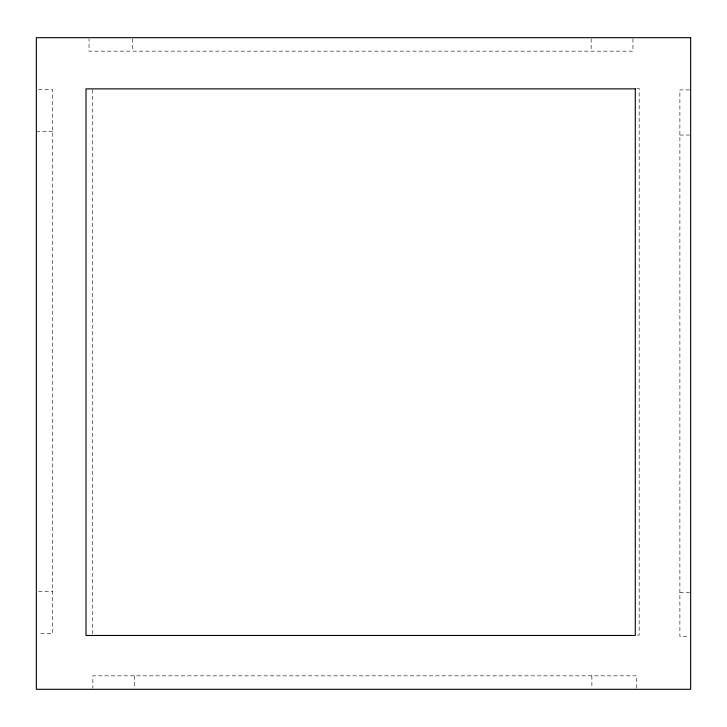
<?xml version="1.0" encoding="UTF-8"?>
<svg xmlns="http://www.w3.org/2000/svg" width="727" height="727" viewBox="0 0 727 727"><rect width="100%" height="100%" fill="white"/><g stroke="black" fill="none" stroke-linecap="round" stroke-linejoin="round"><path stroke-width="0.55" stroke-dasharray="3.63 2.73" d="M636.916 88.53L639.187 88.53L639.187 635.125L636.916 635.125M38.504 89.685L52.508 89.685L52.508 633.59L38.504 633.59M689.569 89.894L679.881 89.894L679.881 636.488L689.569 636.488M36.35 131.732L52.508 131.732M679.881 135.049L689.569 135.049M38.504 591.287L52.508 591.287M679.881 592.469L689.569 592.469M636.761 688.178L636.761 675.837L92.856 675.837L92.856 688.178M632.953 38.822L632.953 51.163L89.048 51.163L89.048 38.822M591.887 675.837L591.887 688.178M591.16 38.822L591.16 51.163M134.468 675.837L134.468 688.178M132.396 38.822L132.396 51.163M92.593 89.666L92.593 633.989"/><path stroke-width="1.09" d="M690.65 37.695L36.35 37.695L36.35 689.305L690.65 689.305L690.65 37.695M635.289 88.876L86.004 88.876L86.004 635.48L635.289 635.48L635.289 88.876"/></g></svg>
